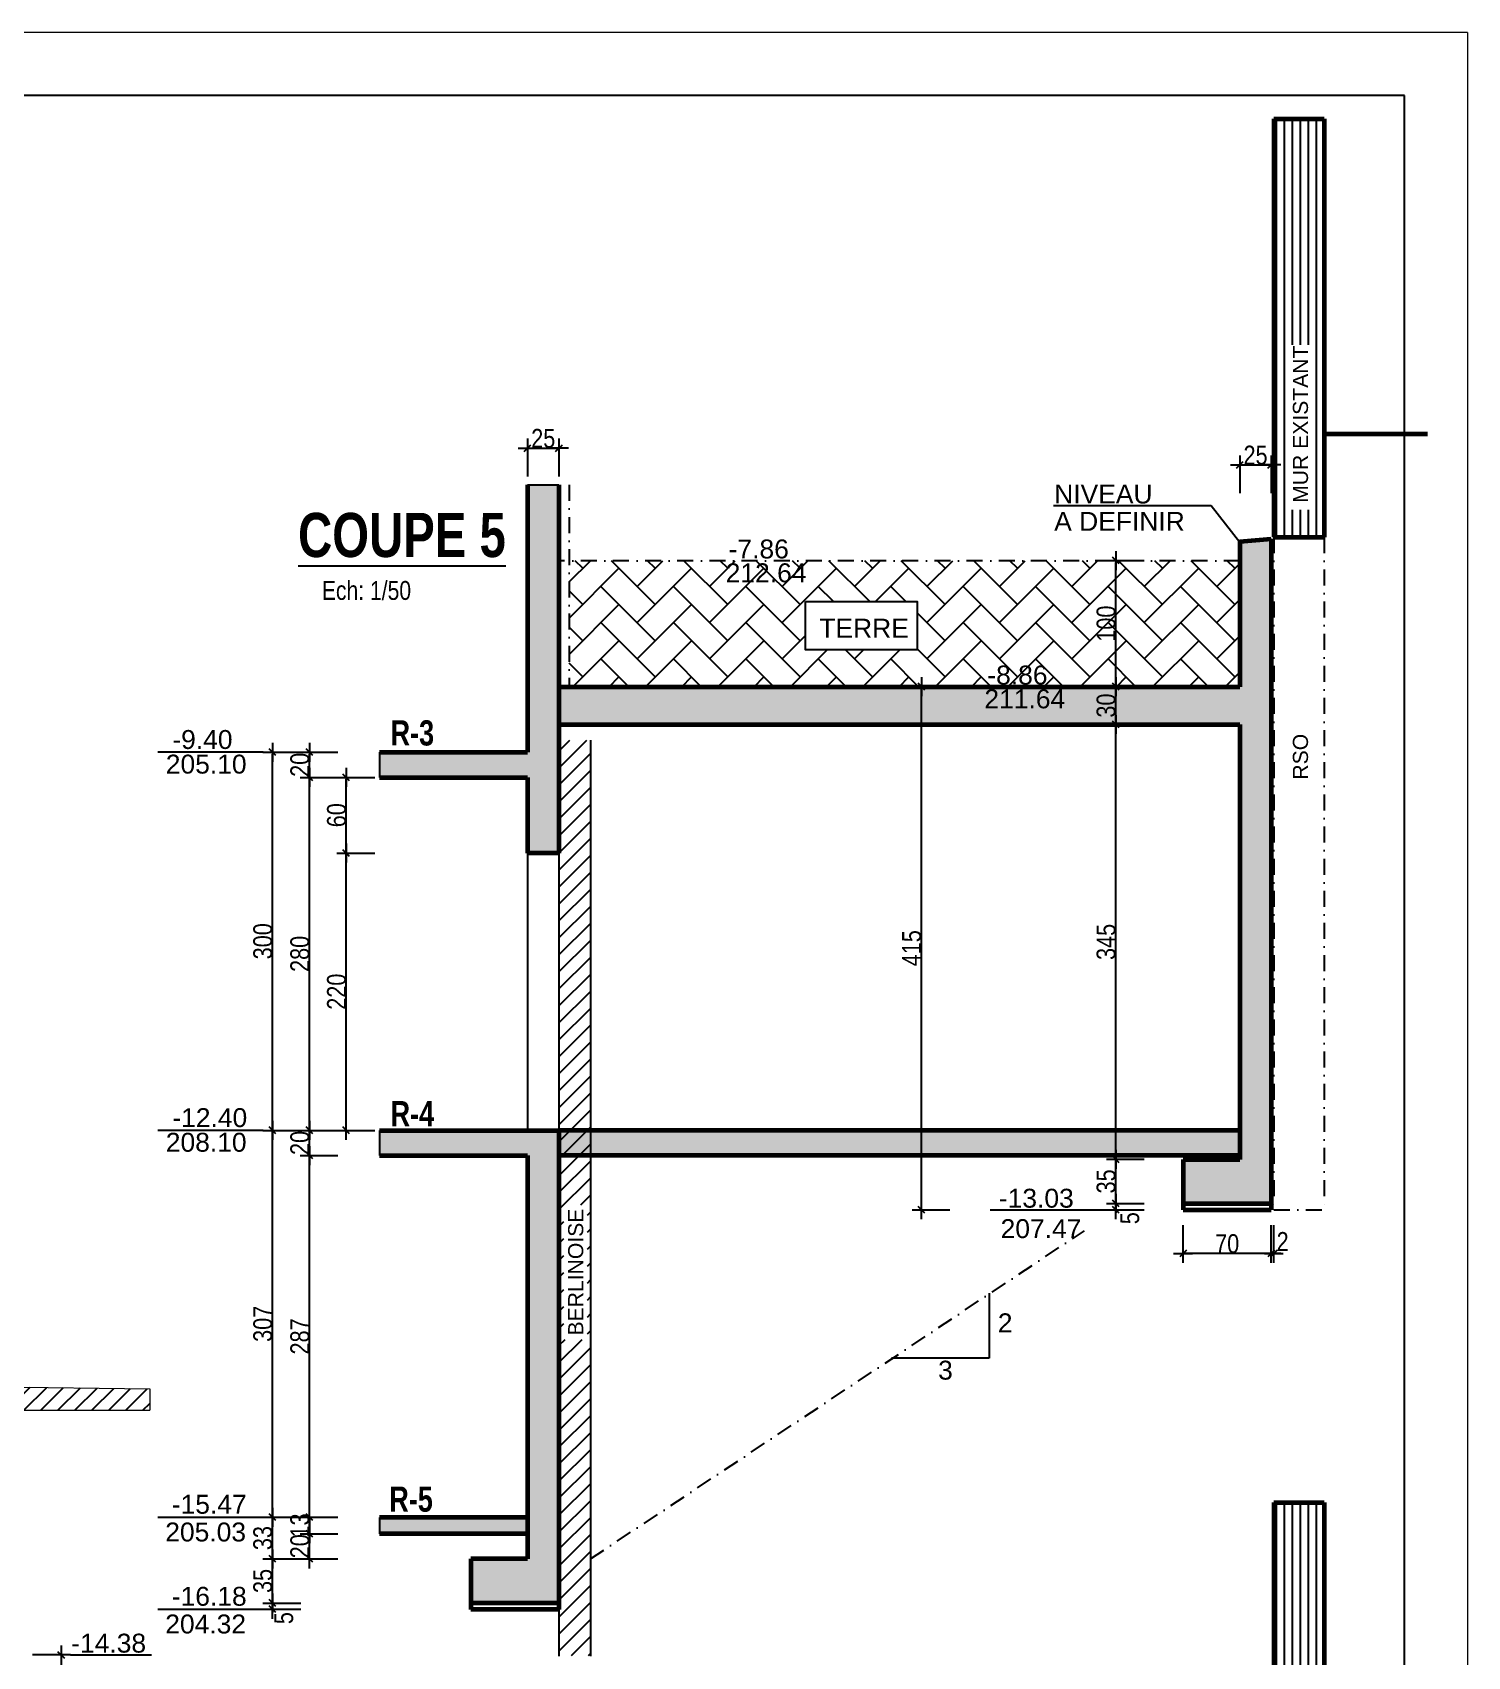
# Model space of a CAD drawing. Header units: millimetres. Extents: x -26249 to 60250, y -21218 to 23336.
# Drawn here: x 59112 to 60250, y 1680 to 2968 of the extents above; entities that cross this region are included whole.
import ezdxf
from ezdxf.enums import TextEntityAlignment as Align

# ---------------------------------------------------------------- set-up
doc = ezdxf.new("R2010")
doc.units = ezdxf.units.MM
doc.linetypes.add('TIRETPTX2', pattern=[50.8, 25.4, -12.7, 0, -12.7])
for name, color, linetype in [('01-coupe soussol', 253, 'Continuous'), ('01_cote_gen', 4, 'Continuous'), ('01_linteaux', 2, 'Continuous'), ('01_poch_murs', 253, 'Continuous'), ('01_texte', 230, 'Continuous'), ('AA_COTES', 2, 'Continuous')]:
    doc.layers.add(name, color=color, linetype=linetype)
doc.layers.add('01_murs_coup', color=5, linetype='Continuous', lineweight=60)
doc.styles.add('impact', font='impact.ttf')
doc.styles.add('MATTE_TXT', font='arial.ttf')
doc.styles.add('STYLE2', font='ARIALN.TTF')
doc.dimstyles.new('JB50', dxfattribs={"dimscale": 0.1, "dimtxt": 150, "dimasz": 15, "dimexe": 0.1, "dimexo": 0.1, "dimgap": 0.09, "dimtad": 1, "dimdec": 1, "dimdsep": 46, "dimtxsty": 'STYLE2', "dimblk1": 'BOND_G', "dimblk2": 'BOND_D', "dimsah": 1, "dimcen": 1.5, "dimdle": 0.01, "dimse1": 1, "dimse2": 1, "dimclrd": 4, "dimclre": 2, "dimclrt": 6, "dimazin": 2, "dimtfac": 2.333333, "dimtdec": 1, "dimtix": 1, "dimtmove": 2, "dimatfit": 3, "dimldrblk": 'BOND_G', "dimfxl": 1, "dimtolj": 1, "dimtzin": 0, "dimarcsym": 0})

# ---------------------------------------------------------------- blocks, each defined once
blk = doc.blocks.new('BOND_G')
at = {"layer": 'AA_COTES', "color": 0}
for p, q in [((0, -5), (0, 15)), ((5, 0), (-5, 0)), ((1.77, 1.77), (-1.77, -1.77))]:
    blk.add_line(p, q, dxfattribs=at)
blk = doc.blocks.new('BOND_D')
at = {"layer": 'AA_COTES', "color": 0}
for p, q in [((5, 0), (-5, 0)), ((-1.77, -1.77), (1.77, 1.77)), ((0, 5), (0, -15))]:
    blk.add_line(p, q, dxfattribs=at)
blk = doc.blocks.new('*D1502')
at = {"layer": '01_cote_gen', "color": 4, "lineweight": -2, "transparency": 16777216}
blk.add_line((59134.8, 1679.7), (59134.8, 1273.7), dxfattribs=at)
at = {"layer": 'Defpoints', "color": 0, "transparency": 16777216}
for p in [(59112.1, 1681.2), (59127.3, 1272.2), (59134.8, 1272.2)]:
    blk.add_point(p, dxfattribs=at)
at = {"layer": '01_cote_gen', "color": 4, "lineweight": -2, "transparency": 16777216, "xscale": 1.5, "yscale": 1.5, "zscale": 1.5}
for name, p, rotation in [('BOND_G', (59134.8, 1681.2), 90), ('BOND_D', (59134.8, 1272.2), 270)]:
    blk.add_blockref(name, p, dxfattribs=dict(at, rotation=rotation))
at = {"layer": '01_cote_gen', "color": 6, "transparency": 16777216, "insert": (59127.1, 1476.7), "char_height": 15, "attachment_point": 5, "rotation": 90, "style": 'STYLE2'}
blk.add_mtext('\\A1;409', dxfattribs=at)
blk = doc.blocks.new('*D1573')
at = {"layer": '01_cote_gen', "color": 4, "lineweight": -2, "transparency": 16777216}
for p, q in [((60093.3, 1999.6), (60091.8, 1999.6)), ((60094.8, 1999.6), (60096.8, 1999.6)), ((60098.3, 1999.6), (60099.8, 1999.6))]:
    blk.add_line(p, q, dxfattribs=at)
at = {"layer": 'Defpoints', "color": 0, "transparency": 16777216}
for p in [(60094.8, 2034.3), (60096.8, 2034.3), (60096.8, 1999.6)]:
    blk.add_point(p, dxfattribs=at)
at = {"layer": '01_cote_gen', "color": 4, "lineweight": -2, "transparency": 16777216, "xscale": 1.5, "yscale": 1.5, "zscale": 1.5}
blk.add_blockref('BOND_G', (60094.8, 1999.6), dxfattribs=at)
at = {"layer": '01_cote_gen', "color": 4, "lineweight": -2, "transparency": 16777216, "xscale": 1.5, "yscale": 1.5, "zscale": 1.5, "rotation": 180}
blk.add_blockref('BOND_D', (60096.8, 1999.6), dxfattribs=at)
at = {"layer": '01_cote_gen', "color": 6, "transparency": 16777216, "insert": (60103.8, 2009.1), "char_height": 15, "attachment_point": 5, "style": 'STYLE2'}
blk.add_mtext('\\A1;2', dxfattribs=at)
blk = doc.blocks.new('*D1576')
at = {"layer": '01_cote_gen', "color": 4, "lineweight": -2, "transparency": 16777216}
blk.add_line((59971.5, 2035.8), (59971.5, 2037.8), dxfattribs=at)
at = {"layer": 'Defpoints', "color": 0, "transparency": 16777216}
for p in [(59971.5, 2039.3), (60024.8, 2039.3), (60024.8, 2034.3)]:
    blk.add_point(p, dxfattribs=at)
at = {"layer": '01_cote_gen', "color": 4, "lineweight": -2, "transparency": 16777216, "xscale": 1.5, "yscale": 1.5, "zscale": 1.5}
for name, p, rotation in [('BOND_D', (59971.5, 2039.3), 90), ('BOND_G', (59971.5, 2034.3), 270)]:
    blk.add_blockref(name, p, dxfattribs=dict(at, rotation=rotation))
at = {"layer": '01_cote_gen', "color": 6, "transparency": 16777216, "insert": (59982.6, 2027.6), "char_height": 15, "attachment_point": 5, "rotation": 90, "style": 'STYLE2'}
blk.add_mtext('\\A1;5', dxfattribs=at)
blk = doc.blocks.new('*D1572')
at = {"layer": '01_cote_gen', "color": 4, "lineweight": -2, "transparency": 16777216}
blk.add_line((60093.3, 1999.6), (60026.3, 1999.6), dxfattribs=at)
at = {"layer": 'Defpoints', "color": 0, "transparency": 16777216}
for p in [(60024.8, 2034.3), (60094.8, 2034.3), (60024.8, 1999.6)]:
    blk.add_point(p, dxfattribs=at)
at = {"layer": '01_cote_gen', "color": 4, "lineweight": -2, "transparency": 16777216, "xscale": 1.5, "yscale": 1.5, "zscale": 1.5, "rotation": 180}
blk.add_blockref('BOND_D', (60024.8, 1999.6), dxfattribs=at)
at = {"layer": '01_cote_gen', "color": 4, "lineweight": -2, "transparency": 16777216, "xscale": 1.5, "yscale": 1.5, "zscale": 1.5}
blk.add_blockref('BOND_G', (60094.8, 1999.6), dxfattribs=at)
at = {"layer": '01_cote_gen', "color": 6, "transparency": 16777216, "insert": (60059.8, 2007.3), "char_height": 15, "attachment_point": 5, "style": 'STYLE2'}
blk.add_mtext('\\A1;70', dxfattribs=at)
blk = doc.blocks.new('*D1488')
at = {"layer": '01_cote_gen', "color": 4, "lineweight": -2, "transparency": 16777216}
blk.add_line((60071.3, 2625.3), (60093.3, 2625.3), dxfattribs=at)
at = {"layer": 'Defpoints', "color": 0, "transparency": 16777216}
for p in [(60069.8, 2630.3), (60094.8, 2632.3), (60094.8, 2625.3)]:
    blk.add_point(p, dxfattribs=at)
at = {"layer": '01_cote_gen', "color": 4, "lineweight": -2, "transparency": 16777216, "xscale": 1.5, "yscale": 1.5, "zscale": 1.5, "rotation": 180}
blk.add_blockref('BOND_G', (60069.8, 2625.3), dxfattribs=at)
at = {"layer": '01_cote_gen', "color": 4, "lineweight": -2, "transparency": 16777216, "xscale": 1.5, "yscale": 1.5, "zscale": 1.5}
blk.add_blockref('BOND_D', (60094.8, 2625.3), dxfattribs=at)
at = {"layer": '01_cote_gen', "color": 6, "transparency": 16777216, "insert": (60082.3, 2632.9), "char_height": 15, "attachment_point": 5, "style": 'STYLE2'}
blk.add_mtext('\\A1;25', dxfattribs=at)
blk = doc.blocks.new('*D1574')
at = {"layer": '01_cote_gen', "color": 4, "lineweight": -2, "transparency": 16777216}
blk.add_line((59971.5, 2075.8), (59971.5, 2417.8), dxfattribs=at)
at = {"layer": 'Defpoints', "color": 0, "transparency": 16777216}
for p in [(59971.5, 2419.3), (60069.8, 2419.3), (60069.8, 2074.3)]:
    blk.add_point(p, dxfattribs=at)
at = {"layer": '01_cote_gen', "color": 4, "lineweight": -2, "transparency": 16777216, "xscale": 1.5, "yscale": 1.5, "zscale": 1.5}
for name, p, rotation in [('BOND_D', (59971.5, 2419.3), 90), ('BOND_G', (59971.5, 2074.3), 270)]:
    blk.add_blockref(name, p, dxfattribs=dict(at, rotation=rotation))
at = {"layer": '01_cote_gen', "color": 6, "transparency": 16777216, "insert": (59963.8, 2246.8), "char_height": 15, "attachment_point": 5, "rotation": 90, "style": 'STYLE2'}
blk.add_mtext('\\A1;345', dxfattribs=at)
blk = doc.blocks.new('*D1584')
at = {"layer": '01_cote_gen', "color": 4, "lineweight": -2, "transparency": 16777216}
blk.add_line((59361.1, 2318.8), (59361.1, 2375.8), dxfattribs=at)
at = {"layer": 'Defpoints', "color": 0, "transparency": 16777216}
for p in [(59361.1, 2377.3), (59394.4, 2377.3), (59383.6, 2317.3)]:
    blk.add_point(p, dxfattribs=at)
at = {"layer": '01_cote_gen', "color": 4, "lineweight": -2, "transparency": 16777216, "xscale": 1.5, "yscale": 1.5, "zscale": 1.5}
for name, p, rotation in [('BOND_D', (59361.1, 2377.3), 90), ('BOND_G', (59361.1, 2317.3), 270)]:
    blk.add_blockref(name, p, dxfattribs=dict(at, rotation=rotation))
at = {"layer": '01_cote_gen', "color": 6, "transparency": 16777216, "insert": (59353.4, 2347.3), "char_height": 15, "attachment_point": 5, "rotation": 90, "style": 'STYLE2'}
blk.add_mtext('\\A1;60', dxfattribs=at)
blk = doc.blocks.new('*D1585')
at = {"layer": '01_cote_gen', "color": 4, "lineweight": -2, "transparency": 16777216}
blk.add_line((59971.5, 2450.8), (59971.5, 2547.8), dxfattribs=at)
at = {"layer": 'Defpoints', "color": 0, "transparency": 16777216}
for p in [(59971.5, 2549.3), (60033.2, 2549.3), (60028.7, 2449.3)]:
    blk.add_point(p, dxfattribs=at)
at = {"layer": '01_cote_gen', "color": 4, "lineweight": -2, "transparency": 16777216, "xscale": 1.5, "yscale": 1.5, "zscale": 1.5}
for name, p, rotation in [('BOND_D', (59971.5, 2549.3), 90), ('BOND_G', (59971.5, 2449.3), 270)]:
    blk.add_blockref(name, p, dxfattribs=dict(at, rotation=rotation))
at = {"layer": '01_cote_gen', "color": 6, "transparency": 16777216, "insert": (59963.8, 2499.3), "char_height": 15, "attachment_point": 5, "rotation": 90, "style": 'STYLE2'}
blk.add_mtext('\\A1;100', dxfattribs=at)
blk = doc.blocks.new('*D1575')
at = {"layer": '01_cote_gen', "color": 4, "lineweight": -2, "transparency": 16777216}
blk.add_line((59971.5, 2040.8), (59971.5, 2072.8), dxfattribs=at)
at = {"layer": 'Defpoints', "color": 0, "transparency": 16777216}
for p in [(59971.5, 2074.3), (60024.8, 2074.3), (60024.8, 2039.3)]:
    blk.add_point(p, dxfattribs=at)
at = {"layer": '01_cote_gen', "color": 4, "lineweight": -2, "transparency": 16777216, "xscale": 1.5, "yscale": 1.5, "zscale": 1.5}
for name, p, rotation in [('BOND_D', (59971.5, 2074.3), 90), ('BOND_G', (59971.5, 2039.3), 270)]:
    blk.add_blockref(name, p, dxfattribs=dict(at, rotation=rotation))
at = {"layer": '01_cote_gen', "color": 6, "transparency": 16777216, "insert": (59963.8, 2056.8), "char_height": 15, "attachment_point": 5, "rotation": 90, "style": 'STYLE2'}
blk.add_mtext('\\A1;35', dxfattribs=at)
blk = doc.blocks.new('*D1586')
at = {"layer": '01_cote_gen', "color": 4, "lineweight": -2, "transparency": 16777216}
blk.add_line((59302.5, 1758.8), (59302.5, 1788.8), dxfattribs=at)
at = {"layer": 'Defpoints', "color": 0, "transparency": 16777216}
for p in [(59302.5, 1790.3), (59459.8, 1790.3), (59459.8, 1757.3)]:
    blk.add_point(p, dxfattribs=at)
at = {"layer": '01_cote_gen', "color": 4, "lineweight": -2, "transparency": 16777216, "xscale": 1.5, "yscale": 1.5, "zscale": 1.5}
for name, p, rotation in [('BOND_D', (59302.5, 1790.3), 90), ('BOND_G', (59302.5, 1757.3), 270)]:
    blk.add_blockref(name, p, dxfattribs=dict(at, rotation=rotation))
at = {"layer": '01_cote_gen', "color": 6, "transparency": 16777216, "insert": (59294.9, 1773.8), "char_height": 15, "attachment_point": 5, "rotation": 90, "style": 'STYLE2'}
blk.add_mtext('\\A1;33', dxfattribs=at)
blk = doc.blocks.new('*D1588')
at = {"layer": '01_cote_gen', "color": 4, "lineweight": -2, "transparency": 16777216}
blk.add_line((59302.5, 1718.8), (59302.5, 1720.8), dxfattribs=at)
at = {"layer": 'Defpoints', "color": 0, "transparency": 16777216}
for p in [(59302.5, 1722.3), (59459.8, 1722.3), (59459.8, 1717.3)]:
    blk.add_point(p, dxfattribs=at)
at = {"layer": '01_cote_gen', "color": 4, "lineweight": -2, "transparency": 16777216, "xscale": 1.5, "yscale": 1.5, "zscale": 1.5}
for name, p, rotation in [('BOND_D', (59302.5, 1722.3), 90), ('BOND_G', (59302.5, 1717.3), 270)]:
    blk.add_blockref(name, p, dxfattribs=dict(at, rotation=rotation))
at = {"layer": '01_cote_gen', "color": 6, "transparency": 16777216, "insert": (59311.5, 1710.3), "char_height": 15, "attachment_point": 5, "rotation": 90, "style": 'STYLE2'}
blk.add_mtext('\\A1;5', dxfattribs=at)
blk = doc.blocks.new('*D1589')
at = {"layer": '01_cote_gen', "color": 4, "lineweight": -2, "transparency": 16777216}
blk.add_line((59332, 1758.8), (59332, 1775.8), dxfattribs=at)
at = {"layer": 'Defpoints', "color": 0, "transparency": 16777216}
for p in [(59332, 1777.3), (59459.8, 1777.3), (59459.8, 1757.3)]:
    blk.add_point(p, dxfattribs=at)
at = {"layer": '01_cote_gen', "color": 4, "lineweight": -2, "transparency": 16777216, "xscale": 1.5, "yscale": 1.5, "zscale": 1.5}
for name, p, rotation in [('BOND_D', (59332, 1777.3), 90), ('BOND_G', (59332, 1757.3), 270)]:
    blk.add_blockref(name, p, dxfattribs=dict(at, rotation=rotation))
at = {"layer": '01_cote_gen', "color": 6, "transparency": 16777216, "insert": (59324.3, 1767.3), "char_height": 15, "attachment_point": 5, "rotation": 90, "style": 'STYLE2'}
blk.add_mtext('\\A1;20', dxfattribs=at)
blk = doc.blocks.new('*D1590')
at = {"layer": '01_cote_gen', "color": 4, "lineweight": -2, "transparency": 16777216}
blk.add_line((59817.3, 2035.8), (59817.3, 2447.8), dxfattribs=at)
at = {"layer": 'Defpoints', "color": 0, "transparency": 16777216}
for p in [(59817.3, 2449.3), (60040.8, 2449.3), (60024.8, 2034.3)]:
    blk.add_point(p, dxfattribs=at)
at = {"layer": '01_cote_gen', "color": 4, "lineweight": -2, "transparency": 16777216, "xscale": 1.5, "yscale": 1.5, "zscale": 1.5}
for name, p, rotation in [('BOND_D', (59817.3, 2449.3), 90), ('BOND_G', (59817.3, 2034.3), 270)]:
    blk.add_blockref(name, p, dxfattribs=dict(at, rotation=rotation))
at = {"layer": '01_cote_gen', "color": 6, "transparency": 16777216, "insert": (59809.6, 2241.8), "char_height": 15, "attachment_point": 5, "rotation": 90, "style": 'STYLE2'}
blk.add_mtext('\\A1;415', dxfattribs=at)
blk = doc.blocks.new('*D1577')
at = {"layer": '01_cote_gen', "color": 4, "lineweight": -2, "transparency": 16777216}
blk.add_line((59302.5, 2098.8), (59302.5, 2395.8), dxfattribs=at)
at = {"layer": 'Defpoints', "color": 0, "transparency": 16777216}
for p in [(59302.5, 2397.3), (59460.6, 2397.3), (59387.4, 2097.3)]:
    blk.add_point(p, dxfattribs=at)
at = {"layer": '01_cote_gen', "color": 4, "lineweight": -2, "transparency": 16777216, "xscale": 1.5, "yscale": 1.5, "zscale": 1.5}
for name, p, rotation in [('BOND_D', (59302.5, 2397.3), 90), ('BOND_G', (59302.5, 2097.3), 270)]:
    blk.add_blockref(name, p, dxfattribs=dict(at, rotation=rotation))
at = {"layer": '01_cote_gen', "color": 6, "transparency": 16777216, "insert": (59294.9, 2247.3), "char_height": 15, "attachment_point": 5, "rotation": 90, "style": 'STYLE2'}
blk.add_mtext('\\A1;300', dxfattribs=at)
blk = doc.blocks.new('*D1578')
at = {"layer": '01_cote_gen', "color": 4, "lineweight": -2, "transparency": 16777216}
blk.add_line((59332, 1791.8), (59332, 2075.8), dxfattribs=at)
at = {"layer": 'Defpoints', "color": 0, "transparency": 16777216}
for p in [(59332, 2077.3), (59387.4, 2077.3), (59354.5, 1790.3)]:
    blk.add_point(p, dxfattribs=at)
at = {"layer": '01_cote_gen', "color": 4, "lineweight": -2, "transparency": 16777216, "xscale": 1.5, "yscale": 1.5, "zscale": 1.5}
for name, p, rotation in [('BOND_D', (59332, 2077.3), 90), ('BOND_G', (59332, 1790.3), 270)]:
    blk.add_blockref(name, p, dxfattribs=dict(at, rotation=rotation))
at = {"layer": '01_cote_gen', "color": 6, "transparency": 16777216, "insert": (59324.3, 1933.8), "char_height": 15, "attachment_point": 5, "rotation": 90, "style": 'STYLE2'}
blk.add_mtext('\\A1;287', dxfattribs=at)
blk = doc.blocks.new('*D1579')
at = {"layer": '01_cote_gen', "color": 4, "lineweight": -2, "transparency": 16777216}
blk.add_line((59332, 2098.8), (59332, 2375.8), dxfattribs=at)
at = {"layer": 'Defpoints', "color": 0, "transparency": 16777216}
for p in [(59332, 2377.3), (59387.4, 2377.3), (59387.4, 2097.3)]:
    blk.add_point(p, dxfattribs=at)
at = {"layer": '01_cote_gen', "color": 4, "lineweight": -2, "transparency": 16777216, "xscale": 1.5, "yscale": 1.5, "zscale": 1.5}
for name, p, rotation in [('BOND_D', (59332, 2377.3), 90), ('BOND_G', (59332, 2097.3), 270)]:
    blk.add_blockref(name, p, dxfattribs=dict(at, rotation=rotation))
at = {"layer": '01_cote_gen', "color": 6, "transparency": 16777216, "insert": (59324.3, 2237.3), "char_height": 15, "attachment_point": 5, "rotation": 90, "style": 'STYLE2'}
blk.add_mtext('\\A1;280', dxfattribs=at)
blk = doc.blocks.new('*D1489')
at = {"layer": '01_cote_gen', "color": 4, "lineweight": -2, "transparency": 16777216}
blk.add_line((59332, 2078.8), (59332, 2095.8), dxfattribs=at)
at = {"layer": 'Defpoints', "color": 0, "transparency": 16777216}
for p in [(59325, 2097.3), (59332, 2097.3), (59354.5, 2077.3)]:
    blk.add_point(p, dxfattribs=at)
at = {"layer": '01_cote_gen', "color": 4, "lineweight": -2, "transparency": 16777216, "xscale": 1.5, "yscale": 1.5, "zscale": 1.5}
for name, p, rotation in [('BOND_D', (59332, 2097.3), 90), ('BOND_G', (59332, 2077.3), 270)]:
    blk.add_blockref(name, p, dxfattribs=dict(at, rotation=rotation))
at = {"layer": '01_cote_gen', "color": 6, "transparency": 16777216, "insert": (59324.3, 2087.3), "char_height": 15, "attachment_point": 5, "rotation": 90, "style": 'STYLE2'}
blk.add_mtext('\\A1;20', dxfattribs=at)
blk = doc.blocks.new('*D1490')
at = {"layer": '01_cote_gen', "color": 4, "lineweight": -2, "transparency": 16777216}
blk.add_line((59302.5, 1791.8), (59302.5, 2095.8), dxfattribs=at)
at = {"layer": 'Defpoints', "color": 0, "transparency": 16777216}
for p in [(59302.5, 2097.3), (59310, 2097.3), (59310, 1790.3)]:
    blk.add_point(p, dxfattribs=at)
at = {"layer": '01_cote_gen', "color": 4, "lineweight": -2, "transparency": 16777216, "xscale": 1.5, "yscale": 1.5, "zscale": 1.5}
for name, p, rotation in [('BOND_D', (59302.5, 2097.3), 90), ('BOND_G', (59302.5, 1790.3), 270)]:
    blk.add_blockref(name, p, dxfattribs=dict(at, rotation=rotation))
at = {"layer": '01_cote_gen', "color": 6, "transparency": 16777216, "insert": (59294.9, 1943.8), "char_height": 15, "attachment_point": 5, "rotation": 90, "style": 'STYLE2'}
blk.add_mtext('\\A1;307', dxfattribs=at)
blk = doc.blocks.new('*D1581')
at = {"layer": '01_cote_gen', "color": 4, "lineweight": -2, "transparency": 16777216}
blk.add_line((59506.3, 2638.6), (59528.3, 2638.6), dxfattribs=at)
at = {"layer": 'Defpoints', "color": 0, "transparency": 16777216}
for p in [(59529.8, 2638.6), (59504.8, 2609.3), (59529.8, 2609.3)]:
    blk.add_point(p, dxfattribs=at)
at = {"layer": '01_cote_gen', "color": 4, "lineweight": -2, "transparency": 16777216, "xscale": 1.5, "yscale": 1.5, "zscale": 1.5, "rotation": 180}
blk.add_blockref('BOND_G', (59504.8, 2638.6), dxfattribs=at)
at = {"layer": '01_cote_gen', "color": 4, "lineweight": -2, "transparency": 16777216, "xscale": 1.5, "yscale": 1.5, "zscale": 1.5}
blk.add_blockref('BOND_D', (59529.8, 2638.6), dxfattribs=at)
at = {"layer": '01_cote_gen', "color": 6, "transparency": 16777216, "insert": (59517.3, 2646.2), "char_height": 15, "attachment_point": 5, "style": 'STYLE2'}
blk.add_mtext('\\A1;25', dxfattribs=at)
blk = doc.blocks.new('*D1580')
at = {"layer": '01_cote_gen', "color": 4, "lineweight": -2, "transparency": 16777216}
blk.add_line((59332, 2378.8), (59332, 2395.8), dxfattribs=at)
at = {"layer": 'Defpoints', "color": 0, "transparency": 16777216}
for p in [(59332, 2397.3), (59387.4, 2397.3), (59387.4, 2377.3)]:
    blk.add_point(p, dxfattribs=at)
at = {"layer": '01_cote_gen', "color": 4, "lineweight": -2, "transparency": 16777216, "xscale": 1.5, "yscale": 1.5, "zscale": 1.5}
for name, p, rotation in [('BOND_D', (59332, 2397.3), 90), ('BOND_G', (59332, 2377.3), 270)]:
    blk.add_blockref(name, p, dxfattribs=dict(at, rotation=rotation))
at = {"layer": '01_cote_gen', "color": 6, "transparency": 16777216, "insert": (59324.3, 2387.3), "char_height": 15, "attachment_point": 5, "rotation": 90, "style": 'STYLE2'}
blk.add_mtext('\\A1;20', dxfattribs=at)
blk = doc.blocks.new('*D1582')
at = {"layer": '01_cote_gen', "color": 4, "lineweight": -2, "transparency": 16777216}
blk.add_line((59971.5, 2420.8), (59971.5, 2447.8), dxfattribs=at)
at = {"layer": 'Defpoints', "color": 0, "transparency": 16777216}
for p in [(59971.5, 2449.3), (60010.1, 2449.3), (60010.1, 2419.3)]:
    blk.add_point(p, dxfattribs=at)
at = {"layer": '01_cote_gen', "color": 4, "lineweight": -2, "transparency": 16777216, "xscale": 1.5, "yscale": 1.5, "zscale": 1.5}
for name, p, rotation in [('BOND_D', (59971.5, 2449.3), 90), ('BOND_G', (59971.5, 2419.3), 270)]:
    blk.add_blockref(name, p, dxfattribs=dict(at, rotation=rotation))
at = {"layer": '01_cote_gen', "color": 6, "transparency": 16777216, "insert": (59963.8, 2434.3), "char_height": 15, "attachment_point": 5, "rotation": 90, "style": 'STYLE2'}
blk.add_mtext('\\A1;30', dxfattribs=at)
blk = doc.blocks.new('*D1583')
at = {"layer": '01_cote_gen', "color": 4, "lineweight": -2, "transparency": 16777216}
blk.add_line((59361.1, 2098.8), (59361.1, 2315.8), dxfattribs=at)
at = {"layer": 'Defpoints', "color": 0, "transparency": 16777216}
for p in [(59361.1, 2317.3), (59504.8, 2317.3), (59504.8, 2097.3)]:
    blk.add_point(p, dxfattribs=at)
at = {"layer": '01_cote_gen', "color": 4, "lineweight": -2, "transparency": 16777216, "xscale": 1.5, "yscale": 1.5, "zscale": 1.5}
for name, p, rotation in [('BOND_D', (59361.1, 2317.3), 90), ('BOND_G', (59361.1, 2097.3), 270)]:
    blk.add_blockref(name, p, dxfattribs=dict(at, rotation=rotation))
at = {"layer": '01_cote_gen', "color": 6, "transparency": 16777216, "insert": (59353.4, 2207.3), "char_height": 15, "attachment_point": 5, "rotation": 90, "style": 'STYLE2'}
blk.add_mtext('\\A1;220', dxfattribs=at)
blk = doc.blocks.new('*D1491')
at = {"layer": '01_cote_gen', "color": 4, "lineweight": -2, "transparency": 16777216}
for p, q in [((59332, 1791.8), (59332, 1793.3)), ((59332, 1790.3), (59332, 1777.3)), ((59332, 1775.8), (59332, 1774.3))]:
    blk.add_line(p, q, dxfattribs=at)
at = {"layer": 'Defpoints', "color": 0, "transparency": 16777216}
for p in [(59420.7, 1790.3), (59332, 1777.3), (59420.7, 1777.3)]:
    blk.add_point(p, dxfattribs=at)
at = {"layer": '01_cote_gen', "color": 4, "lineweight": -2, "transparency": 16777216, "xscale": 1.5, "yscale": 1.5, "zscale": 1.5}
for name, p, rotation in [('BOND_G', (59332, 1790.3), 270), ('BOND_D', (59332, 1777.3), 90)]:
    blk.add_blockref(name, p, dxfattribs=dict(at, rotation=rotation))
at = {"layer": '01_cote_gen', "color": 6, "transparency": 16777216, "insert": (59324.3, 1783.8), "char_height": 15, "attachment_point": 5, "rotation": 90, "style": 'STYLE2'}
blk.add_mtext('\\A1;13', dxfattribs=at)
blk = doc.blocks.new('*D1587')
at = {"layer": '01_cote_gen', "color": 4, "lineweight": -2, "transparency": 16777216}
blk.add_line((59302.5, 1723.8), (59302.5, 1755.8), dxfattribs=at)
at = {"layer": 'Defpoints', "color": 0, "transparency": 16777216}
for p in [(59302.5, 1757.3), (59459.8, 1757.3), (59459.8, 1722.3)]:
    blk.add_point(p, dxfattribs=at)
at = {"layer": '01_cote_gen', "color": 4, "lineweight": -2, "transparency": 16777216, "xscale": 1.5, "yscale": 1.5, "zscale": 1.5}
for name, p, rotation in [('BOND_D', (59302.5, 1757.3), 90), ('BOND_G', (59302.5, 1722.3), 270)]:
    blk.add_blockref(name, p, dxfattribs=dict(at, rotation=rotation))
at = {"layer": '01_cote_gen', "color": 6, "transparency": 16777216, "insert": (59294.9, 1739.8), "char_height": 15, "attachment_point": 5, "rotation": 90, "style": 'STYLE2'}
blk.add_mtext('\\A1;35', dxfattribs=at)

msp = doc.modelspace()

# ---------------------------------------------------------------- hatches: boundary and pattern name
at = {"layer": '01-coupe soussol'}
h = msp.add_hatch(dxfattribs=at)
h.set_pattern_fill('ANSI31', color=256, scale=3)
h.set_pattern_definition([(45, (24559.321, 5706.199), (-6.735192, 6.735192), [])])
h.paths.add_polyline_path([(59205.211, 1892.168), (58996.999, 1895.168), (58581, 1895.168), (58581, 1875.168), (59205.211, 1875.168)])
h.paths.add_polyline_path([(58631.999, 1239.168), (58391.999, 1239.168), (58391.999, 1184.168), (58631.999, 1184.168)])
h.paths.add_polyline_path([(58976.999, 1272.168), (58491.999, 1272.168), (58491.999, 1259.168), (58976.999, 1259.168)])
h.paths.add_polyline_path([(58491.999, 1272.168), (58471.999, 1272.168), (58471.999, 1259.168), (58491.999, 1259.168)])
h.paths.add_polyline_path([(58471.999, 1272.168), (57757.038, 1272.168), (57757.038, 1259.168), (58471.999, 1259.168)])
h.paths.add_polyline_path([(57822.038, 1239.168), (57672.038, 1239.168), (57672.038, 1184.168), (57822.038, 1184.168)])
h.paths.add_polyline_path([(57737.038, 1272.168), (57463.038, 1272.168), (57463.038, 1259.168), (57737.038, 1259.168)])
h.paths.add_polyline_path([(57478.038, 1239.168), (57428.038, 1239.168), (57428.038, 1209.168), (57478.038, 1209.168)])
h.paths.add_polyline_path([(57443.038, 1272.168), (56869.038, 1272.168), (56869.038, 1259.168), (57443.038, 1259.168)])
h.paths.add_polyline_path([(59011.999, 1239.168), (58961.999, 1239.168), (58961.999, 1209.168), (59011.999, 1209.168)])
at = {"layer": '01_poch_murs'}
h = msp.add_hatch(dxfattribs=at)
h.set_pattern_fill('ANSI31', color=256, scale=2, angle=45)
h.set_pattern_definition([(90, (37854.8933, 996.975), (-6.35, 1e-15), [])])
h.paths.add_polyline_path([(60136.774, 2897.814), (60096.774, 2897.814), (60096.774, 2569.821), (60136.774, 2569.821)])
h.paths.add_polyline_path([(60127.203, 2589.607), (60127.203, 2720.616), (60108.589, 2720.616), (60108.589, 2589.607)], flags=16)
h = msp.add_hatch(color=256, dxfattribs=at)
h.dxf.hatch_style = 1
h.paths.add_polyline_path([(60094.774, 2566.58), (60069.774, 2564.58), (60069.774, 2449.265), (59529.774, 2449.265), (59529.774, 2419.264), (60069.774, 2419.264), (60069.774, 2074.279), (60024.774, 2074.279), (60024.774, 2039.272), (60094.774, 2039.272)])
h.paths.add_polyline_path([(59529.774, 2609.322), (59504.774, 2609.322), (59504.774, 2397.267), (59387.359, 2397.267), (59387.359, 2377.267), (59504.774, 2377.267), (59504.774, 2317.266), (59529.774, 2317.266)])
h.paths.add_polyline_path([(59529.774, 2097.267), (59387.359, 2097.267), (59387.359, 2077.267), (59504.774, 2077.267), (59504.774, 1757.266), (59459.774, 1757.266), (59459.774, 1722.266), (59529.774, 1722.266)])
h.paths.add_polyline_path([(60069.774, 2097.267), (59529.774, 2097.267), (59529.774, 2077.267), (60069.774, 2077.267)])
h.paths.add_polyline_path([(59504.774, 1790.266), (59387.359, 1790.266), (59387.359, 1777.266), (59504.774, 1777.266)])
h = msp.add_hatch(dxfattribs=at)
h.set_pattern_fill('AR-HBONE', color=256, scale=0.2)
h.set_pattern_definition([(45, (47694.697, 0), (3e-15, 28.73682), [60.96, -20.32]), (135, (47709.066, 14.368), (3e-15, 28.73682), [60.96, -20.32])])
h.paths.add_polyline_path([(60069.774, 2549.265), (59537.774, 2549.265), (59537.774, 2449.265), (60069.774, 2449.265)])
h.paths.add_polyline_path([(59813.824, 2478.513), (59725.234, 2478.513), (59725.234, 2516.805), (59813.824, 2516.805)], flags=16)
h.paths.add_polyline_path([(59979.319, 2480.684), (59979.319, 2516.853), (59948.091, 2516.853), (59948.091, 2480.684)], flags=24)
h.paths.add_polyline_path([(59732.529, 2484.455), (59811.049, 2484.455), (59811.049, 2506.955), (59732.529, 2506.955)], flags=8)
h.paths.add_polyline_path([(59658.198, 2528.049), (59729.95, 2528.049), (59729.95, 2551.024), (59658.198, 2551.024)], flags=9)
h.paths.add_polyline_path([(59865.714, 2446.953), (59921.135, 2446.953), (59921.135, 2469.929), (59865.714, 2469.929)], flags=9)
h = msp.add_hatch(dxfattribs=at)
h.set_pattern_fill('ANSI31', color=256, scale=3)
h.set_pattern_definition([(45, (47873.534, 521.355), (-6.735192, 6.735192), [])])
h.paths.add_polyline_path([(59554.774, 2406.785), (59529.774, 2406.785), (59529.774, 2343.523), (59554.774, 2343.523)])
h.paths.add_polyline_path([(59554.774, 2343.523), (59529.774, 2343.523), (59529.774, 2092.523), (59554.774, 2092.523)])
h.paths.add_polyline_path([(59554.774, 2092.523), (59529.774, 2092.523), (59529.774, 2072.523), (59554.774, 2072.523)])
h.paths.add_polyline_path([(59554.774, 2072.523), (59529.774, 2072.523), (59529.774, 1759.524), (59529.774, 1719.524), (59554.774, 1736.14)])
h.paths.add_polyline_path([(59554.774, 1736.14), (59529.774, 1719.524), (59529.774, 1680.626), (59554.774, 1680.626)])
h.paths.add_polyline_path([(59552.341, 1931.47), (59552.341, 2038.296), (59533.715, 2038.296), (59533.715, 1931.47)], flags=16)
h = msp.add_hatch(dxfattribs=at)
h.set_pattern_fill('ANSI31', color=256, scale=2, angle=45)
h.set_pattern_definition([(90, (37854.8933, -91.411), (-6.35, 1e-15), [])])
h.paths.add_polyline_path([(60136.774, 1802.022), (60096.774, 1802.022), (60096.774, 1449.428), (60136.774, 1449.428)])
h.paths.add_polyline_path([(60127.203, 1501.221), (60127.203, 1632.23), (60108.589, 1632.23), (60108.589, 1501.221)], flags=16)

# ---------------------------------------------------------------- linework, layer by layer
at = {"layer": '01-coupe soussol', "lineweight": 5}
for p, q in [((58996.999, 1895.168), (59205.211, 1892.168)), ((59205.211, 1892.168), (59205.211, 1875.168)), ((58581, 1875.168), (59205.211, 1875.168))]:
    msp.add_line(p, q, dxfattribs=at)
at = {"layer": '01_linteaux', "linetype": 'TIRETPTX2', "ltscale": 0.5}
for p, q in [((59537.774, 2609.322), (59537.774, 2449.265)), ((60096.774, 2567.821), (60096.774, 2034.272)), ((60136.774, 2567.821), (60136.774, 2034.272)), ((60069.774, 2549.265), (59531.055, 2549.265)), ((60096.774, 2034.272), (60136.774, 2034.272)), ((59554.774, 1757.266), (59946.583, 2017.68))]:
    msp.add_line(p, q, dxfattribs=at)
at = {"layer": '01_linteaux'}
for p, q in [((59554.774, 2406.763), (59554.774, 1680.024)), ((59504.774, 2317.266), (59504.774, 2097.267)), ((59529.774, 2317.266), (59529.774, 2097.267)), ((59529.774, 1717.266), (59529.774, 1680.024))]:
    msp.add_line(p, q, dxfattribs=at)
at = {"layer": '01_murs_coup', "linetype": 'Continuous', "lineweight": 5}
for q in [(50478.456, 2968.323), (60250.424, 253.323)]:
    msp.add_line((60250.424, 2968.323), q, dxfattribs=at)
at = {"layer": '01_murs_coup'}
for p, q in [((60096.774, 2899.821), (60096.774, 2567.821)), ((60096.774, 2899.821), (60136.774, 2899.821)), ((60136.774, 2899.821), (60136.774, 2567.821)), ((60136.774, 2649.821), (60218.656, 2649.821)), ((59504.774, 2609.322), (59504.774, 2397.267)), ((59529.774, 2609.322), (59529.774, 2317.266)), ((60069.774, 2564.58), (60094.774, 2566.58)), ((60069.774, 2564.58), (60069.774, 2449.265)), ((60094.774, 2566.58), (60094.774, 2034.272)), ((60096.774, 2567.821), (60136.774, 2567.821)), ((59529.774, 2449.265), (60069.774, 2449.265)), ((59529.774, 2419.264), (60069.774, 2419.264)), ((60069.774, 2419.264), (60069.774, 2074.279)), ((59387.359, 2397.267), (59504.774, 2397.267)), ((59387.359, 2377.267), (59504.774, 2377.267)), ((59504.774, 2377.267), (59504.774, 2317.266)), ((59529.774, 2317.266), (59504.774, 2317.266)), ((59387.359, 2097.267), (59529.774, 2097.267)), ((59529.774, 2097.267), (59529.774, 1717.266)), ((60069.774, 2097.267), (59529.774, 2097.267)), ((59387.359, 2077.267), (59504.774, 2077.267)), ((59504.774, 2077.267), (59504.774, 1757.266)), ((60069.774, 2077.267), (59529.774, 2077.267)), ((60024.774, 2074.279), (60024.774, 2034.272)), ((60024.774, 2074.279), (60069.774, 2074.279)), ((60024.774, 2039.272), (60094.774, 2039.272)), ((60024.774, 2034.272), (60094.774, 2034.272)), ((60096.774, 1802.022), (60096.774, 1449.428)), ((60096.774, 1802.022), (60136.774, 1802.022)), ((60136.774, 1802.022), (60136.774, 1449.428)), ((59504.774, 1790.266), (59387.359, 1790.266)), ((59504.774, 1777.266), (59387.359, 1777.266)), ((59459.774, 1757.266), (59459.774, 1717.266)), ((59504.774, 1757.266), (59459.774, 1757.266)), ((59529.774, 1722.266), (59459.774, 1722.266)), ((59529.774, 1717.266), (59459.774, 1717.266))]:
    msp.add_line(p, q, dxfattribs=at)
at = {"layer": '01_murs_coup', "const_width": 3}
msp.add_lwpolyline([(60136.774, 2649.821), (60218.656, 2649.821)], dxfattribs=at)
at = {"layer": '01_poch_murs'}
for p, q in [((59504.774, 2609.322), (59529.774, 2609.322)), ((59387.359, 2397.267), (59387.359, 2377.267)), ((59387.359, 2097.267), (59387.359, 2077.267)), ((59387.359, 1790.266), (59387.359, 1777.266))]:
    msp.add_line(p, q, dxfattribs=at)
at = {"layer": '01_texte'}
for p, q in [((60200.424, 2918.323), (50528.456, 2918.323)), ((60200.424, 253.323), (60200.424, 2918.323)), ((60047.021, 2592.652), (59922.134, 2592.652)), ((60069.774, 2563.691), (60047.021, 2592.652)), ((59295.023, 2397.267), (59211.643, 2397.267)), ((59295.023, 2097.267), (59211.643, 2097.267)), ((59871.756, 2034.272), (59963.955, 2034.272)), ((59871.075, 1968.133), (59871.075, 1916.427)), ((59871.075, 1916.427), (59793.516, 1916.427)), ((59295.023, 1790.266), (59211.643, 1790.266)), ((59295.023, 1717.266), (59211.643, 1717.266)), ((59142.267, 1681.168), (59206.472, 1681.168))]:
    msp.add_line(p, q, dxfattribs=at)
msp.add_lwpolyline([(59725.234, 2516.805), (59813.824, 2516.805), (59813.824, 2478.513), (59725.234, 2478.513)], close=True, dxfattribs=at)

# ---------------------------------------------------------------- texts
at = {"layer": '01_texte', "style": 'MATTE_TXT'}
for s, p in [('MUR EXISTANT', (60123.896, 2595.131)), ('RSO', (60123.896, 2375.571)), ('BERLINOISE', (59549.032, 1934.575))]:
    msp.add_text(s, height=12, rotation=90, dxfattribs=at).set_placement(p)
at = {"layer": '01_texte'}
for s, height, style, p in [('NIVEAU', 15, 'MATTE_TXT', (59922.581, 2594.66)), ('A DEFINIR', 15, 'MATTE_TXT', (59922.581, 2572.97)), ('-7.86', 15, 'MATTE_TXT', (59664.34, 2551.039)), ('212.64', 15, 'MATTE_TXT', (59662.028, 2532.134)), ('TERRE', 15, 'MATTE_TXT', (59736.279, 2488.205)), ('-8.86', 15, 'MATTE_TXT', (59869.544, 2451.039)), ('211.64', 15, 'MATTE_TXT', (59867.231, 2432.134)), ('R-3', 20, 'impact', (59396.203, 2402.641)), ('-9.40', 15, 'MATTE_TXT', (59223.107, 2399.884)), ('205.10', 15, 'MATTE_TXT', (59217.922, 2380.346)), ('-12.40', 15, 'MATTE_TXT', (59223.107, 2099.884)), ('R-4', 20, 'impact', (59396.203, 2100.536)), ('208.10', 15, 'MATTE_TXT', (59217.922, 2080.346)), ('-13.03', 15, 'MATTE_TXT', (59878.697, 2035.954)), ('207.47', 15, 'MATTE_TXT', (59880.076, 2011.823)), ('2', 15, 'MATTE_TXT', (59877.868, 1937.09)), ('3', 15, 'MATTE_TXT', (59830.513, 1899.53)), ('-15.47', 15, 'MATTE_TXT', (59222.666, 1793.128)), ('R-5', 20, 'impact', (59395.171, 1794.694)), ('205.03', 15, 'MATTE_TXT', (59217.481, 1771.141)), ('-16.18', 15, 'MATTE_TXT', (59222.666, 1720.128)), ('204.32', 15, 'MATTE_TXT', (59217.481, 1698.141)), ('-14.38', 15, 'MATTE_TXT', (59142.883, 1682.942))]:
    msp.add_text(s, height=height, dxfattribs=dict(at, style=style)).set_placement(p)
at = {"layer": '01_texte', "style": 'impact'}
msp.add_text('%%UCOUPE 5', height=35, dxfattribs=at).set_placement((59405.222, 2541.66), align=Align.BOTTOM_CENTER)
at = {"layer": '01_texte', "style": 'MATTE_TXT', "width": 0.8}
msp.add_text('Ech: 1/50', height=15, dxfattribs=at).set_placement((59377.084, 2513.64), align=Align.BOTTOM_CENTER)

# ---------------------------------------------------------------- dimensions: what is measured, and where the dimension line sits
at = {"layer": '01_cote_gen'}
for base, p1, p2, picture, middle in [((59529.774, 2638.568), (59504.774, 2609.322), (59529.774, 2609.322), '*D1581', (59517.274, 2646.236)), ((60094.774, 2625.27), (60069.774, 2630.251), (60094.774, 2632.251), '*D1488', (60082.274, 2632.938)), ((60024.774, 1999.617), (60094.774, 2034.272), (60024.774, 2034.272), '*D1572', (60059.774, 2007.284))]:
    dim = msp.add_linear_dim(base=base, p1=p1, p2=p2, dimstyle='JB50', dxfattribs=at)
    dim.commit()
    dim.dimension.update_dxf_attribs({"geometry": picture, "text_midpoint": middle})
for base, p1, p2, picture, middle in [((59971.455, 2549.265), (60028.663, 2449.265), (60033.162, 2549.265), '*D1585', (59963.787, 2499.265)), ((59817.295, 2449.265), (60024.774, 2034.272), (60040.811, 2449.265), '*D1590', (59809.627, 2241.769)), ((59971.455, 2449.265), (60010.074, 2419.264), (60010.074, 2449.265), '*D1582', (59963.787, 2434.264)), ((59971.455, 2419.264), (60069.774, 2074.279), (60069.774, 2419.264), '*D1574', (59963.787, 2246.771)), ((59302.523, 2397.267), (59387.359, 2097.267), (59460.648, 2397.267), '*D1577', (59294.855, 2247.267)), ((59331.979, 2397.267), (59387.359, 2377.267), (59387.359, 2397.267), '*D1580', (59324.312, 2387.267)), ((59331.979, 2377.267), (59387.359, 2097.267), (59387.359, 2377.267), '*D1579', (59324.312, 2237.267)), ((59361.112, 2377.267), (59383.612, 2317.266), (59394.394, 2377.267), '*D1584', (59353.444, 2347.266)), ((59361.112, 2317.266), (59504.774, 2097.267), (59504.774, 2317.266), '*D1583', (59353.444, 2207.266)), ((59302.523, 2097.267), (59310.023, 1790.266), (59310.023, 2097.267), '*D1490', (59294.855, 1943.766)), ((59331.979, 2097.267), (59354.479, 2077.267), (59325.023, 2097.267), '*D1489', (59324.312, 2087.267)), ((59331.979, 2077.267), (59354.479, 1790.266), (59387.359, 2077.267), '*D1578', (59324.312, 1933.766)), ((59971.455, 2074.279), (60024.774, 2039.272), (60024.774, 2074.279), '*D1575', (59963.787, 2056.776)), ((59302.523, 1790.266), (59459.774, 1757.266), (59459.774, 1790.266), '*D1586', (59294.855, 1773.766)), ((59331.979, 1777.266), (59420.71, 1790.266), (59420.71, 1777.266), '*D1491', (59324.312, 1783.766)), ((59331.979, 1777.266), (59459.774, 1757.266), (59459.774, 1777.266), '*D1589', (59324.312, 1767.266)), ((59302.523, 1757.266), (59459.774, 1722.266), (59459.774, 1757.266), '*D1587', (59294.855, 1739.766)), ((59134.767, 1272.198), (59112.085, 1681.168), (59127.267, 1272.198), '*D1502', (59127.1, 1476.683))]:
    dim = msp.add_linear_dim(base=base, p1=p1, p2=p2, angle=90, dimstyle='JB50', dxfattribs=at)
    dim.commit()
    dim.dimension.update_dxf_attribs({"geometry": picture, "text_midpoint": middle})
for base, p1, p2, picture, middle in [((59971.455, 2039.272), (60024.774, 2034.272), (60024.774, 2039.272), '*D1576', (59982.588, 2027.622)), ((59302.523, 1722.266), (59459.774, 1717.266), (59459.774, 1722.266), '*D1588', (59311.498, 1710.312))]:
    dim = msp.add_linear_dim(base=base, p1=p1, p2=p2, angle=90, dimstyle='JB50', dxfattribs=at)
    dim.commit()
    dim.dimension.update_dxf_attribs({"geometry": picture, "text_midpoint": middle, "dimtype": 160})
dim = msp.add_linear_dim(base=(60096.774, 1999.617), p1=(60094.774, 2034.272), p2=(60096.774, 2034.272), dimstyle='JB50', dxfattribs=at)
dim.commit()
dim.dimension.update_dxf_attribs({"geometry": '*D1573', "text_midpoint": (60103.815, 2009.063), "dimtype": 160})

doc.saveas('drawing.dxf')
